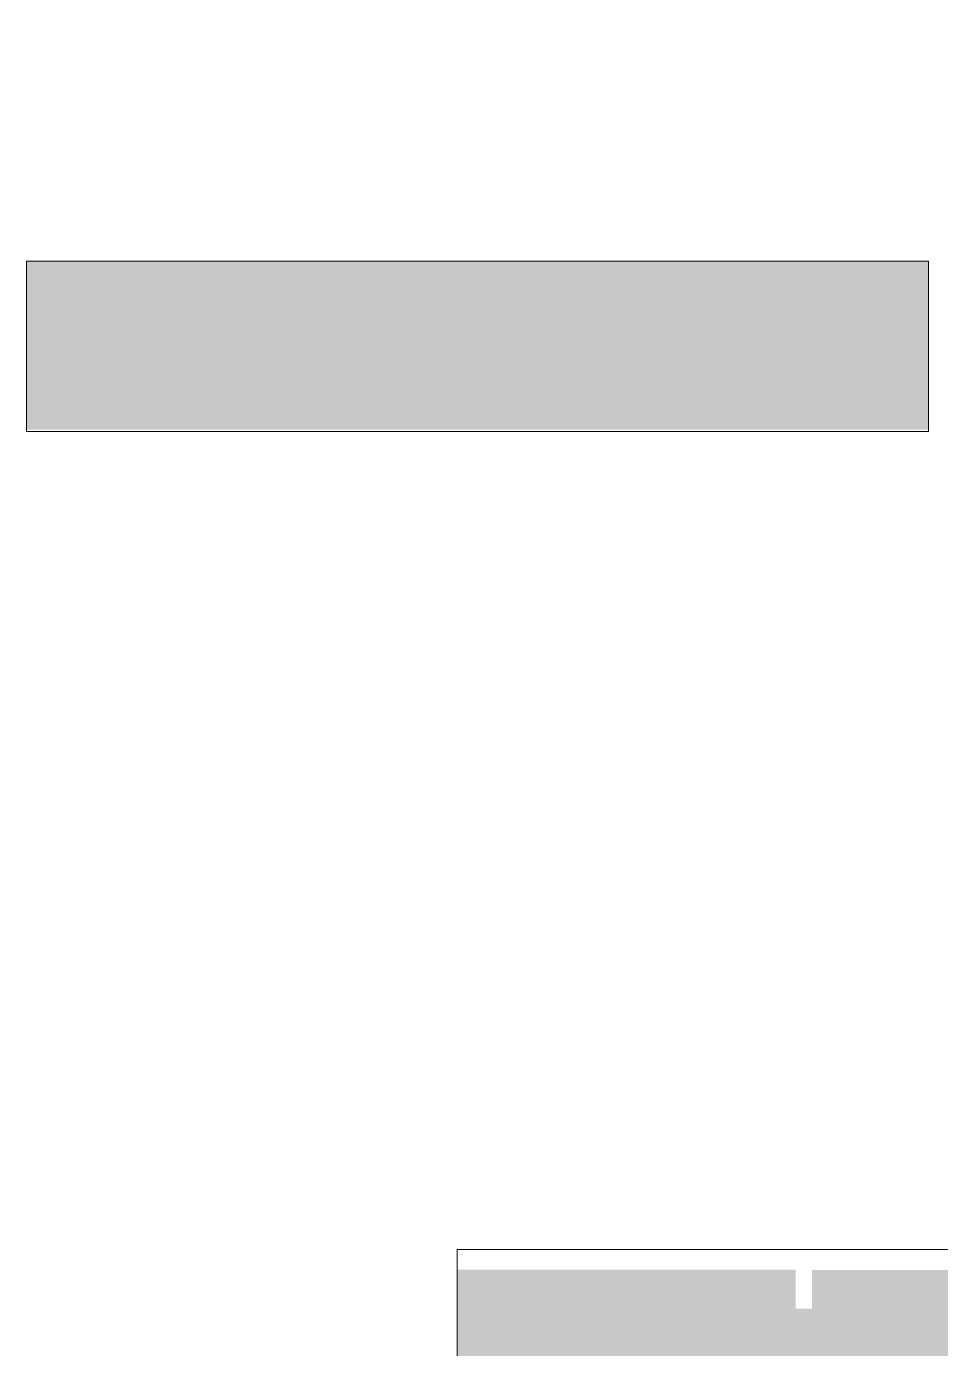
# Model space of a CAD drawing. Header units: inches. Extents: x 11834 to 13024, y -8101 to -6934.
# Drawn here: x 11833.9 to 12112.2, y -7623.2 to -7220.5 of the extents above; entities that cross this region are included whole.
import ezdxf

# ---------------------------------------------------------------- set-up
doc = ezdxf.new("R2010")
doc.units = ezdxf.units.IN
doc.header["$MEASUREMENT"] = 0
doc.layers.add('A-DETL-GENF', color=92, linetype='Continuous', lineweight=9)
doc.layers.add('A-DETL-THIN', color=151, linetype='Continuous', lineweight=9)

msp = doc.modelspace()

# ---------------------------------------------------------------- hatches: boundary and pattern name
at = {"layer": 'A-DETL-GENF'}
h = msp.add_hatch(color=9, dxfattribs=at)
h.paths.add_polyline_path([(12381.21, -8100.57), (12918.63, -8100.57), (12918.63, -7688.37), (12805.73, -7688.37), (12805.72, -7694.15), (12800.72, -7694.14), (12801.11, -7552.04), (12918.63, -7552.04), (12918.63, -7476.64), (12765.09, -7476.64), (12765.09, -7480.39), (12759.09, -7480.39), (12759.09, -7518.89), (12765.09, -7518.89), (12765.09, -7706.28), (12759.09, -7706.28), (12759.09, -7690.14), (12544.09, -7690.14), (12544.09, -7694.35), (12540.21, -7694.35), (12540.21, -7996.89), (12477.21, -7996.89), (12477.21, -7982.89), (12394.21, -7982.89), (12394.21, -7977.89), (12386.21, -7977.89), (12386.21, -7982.89), (12341.71, -7982.89), (12341.69, -7977.89), (12335.11, -7977.89), (12335.11, -7899.35), (12340.1, -7899.35), (12340.1, -7661.85), (12243.11, -7661.85), (12243.11, -7667.35), (12155.09, -7667.35), (12155.09, -7737.1), (11839.07, -7737.1), (11839.07, -7982.1), (12243.11, -7982.1), (12243.11, -7989.6), (11839.07, -7989.6), (11839.07, -8100.57), (12341.85, -8100.57)], flags=0)
h.paths.add_polyline_path([(12151.61, -8090.69), (12119.61, -8090.69), (12119.61, -8058.69), (12151.61, -8058.69)], flags=0)
h.paths.add_polyline_path([(12538.59, -8090.35), (12506.59, -8090.35), (12506.59, -8058.35), (12538.59, -8058.35)], flags=0)
h.paths.add_polyline_path([(12341.69, -7899.35), (12341.85, -7899.35), (12341.85, -7893.85), (12385.66, -7893.85), (12385.66, -7595.35), (12127.12, -7595.35), (12127.12, -7599.35), (12073.12, -7599.35), (12073.12, -7611.1), (12068.12, -7611.1), (12068.12, -7599.2), (11965.07, -7599.2), (11965.07, -7672.1), (12068.12, -7672.1), (12068.12, -7650.1), (12073.12, -7650.1), (12073.12, -7680.1), (11839.07, -7680.1), (11839.07, -7729.1), (12117.11, -7729.1), (12117.11, -7654.87), (12264.61, -7654.87), (12264.61, -7658.87), (12272.61, -7658.87), (12272.61, -7654.87), (12341.61, -7654.85), (12341.69, -7899.35)], flags=0)
h.paths.add_polyline_path([(12805.74, -7684.37), (12918.63, -7684.37), (12918.63, -7557.04), (12806.09, -7557.04), (12805.88, -7634.13)], flags=0)
h.paths.add_polyline_path([(12834.51, -7468.14), (12918.63, -7468.14), (12918.61, -7220.6), (12905.59, -7220.6), (12905.59, -7220.54), (12866.59, -7220.54), (12866.59, -7220.6), (12721.59, -7220.6), (12721.59, -7468.14), (12765.09, -7468.14)], flags=0)
msp.add_hatch(color=9, dxfattribs=at).paths.add_polyline_path([(12030.91, -7343.35), (12108.59, -7343.35), (12108.59, -7292.04), (11833.88, -7292.04), (11833.88, -7343.35)], flags=0)

# ---------------------------------------------------------------- linework, layer by layer
at = {"layer": 'A-DETL-THIN'}
for p, q in [((11833.88, -7292.04), (11833.88, -7343.86)), ((12108.59, -7292.04), (11833.88, -7292.04)), ((12108.59, -7343.86), (12108.59, -7292.04)), ((11833.88, -7343.86), (12108.59, -7343.86)), ((12385.66, -7593.1), (11965.07, -7593.1)), ((11965.07, -7593.1), (11965.07, -7672.1))]:
    msp.add_line(p, q, dxfattribs=at)

doc.saveas('drawing.dxf')
